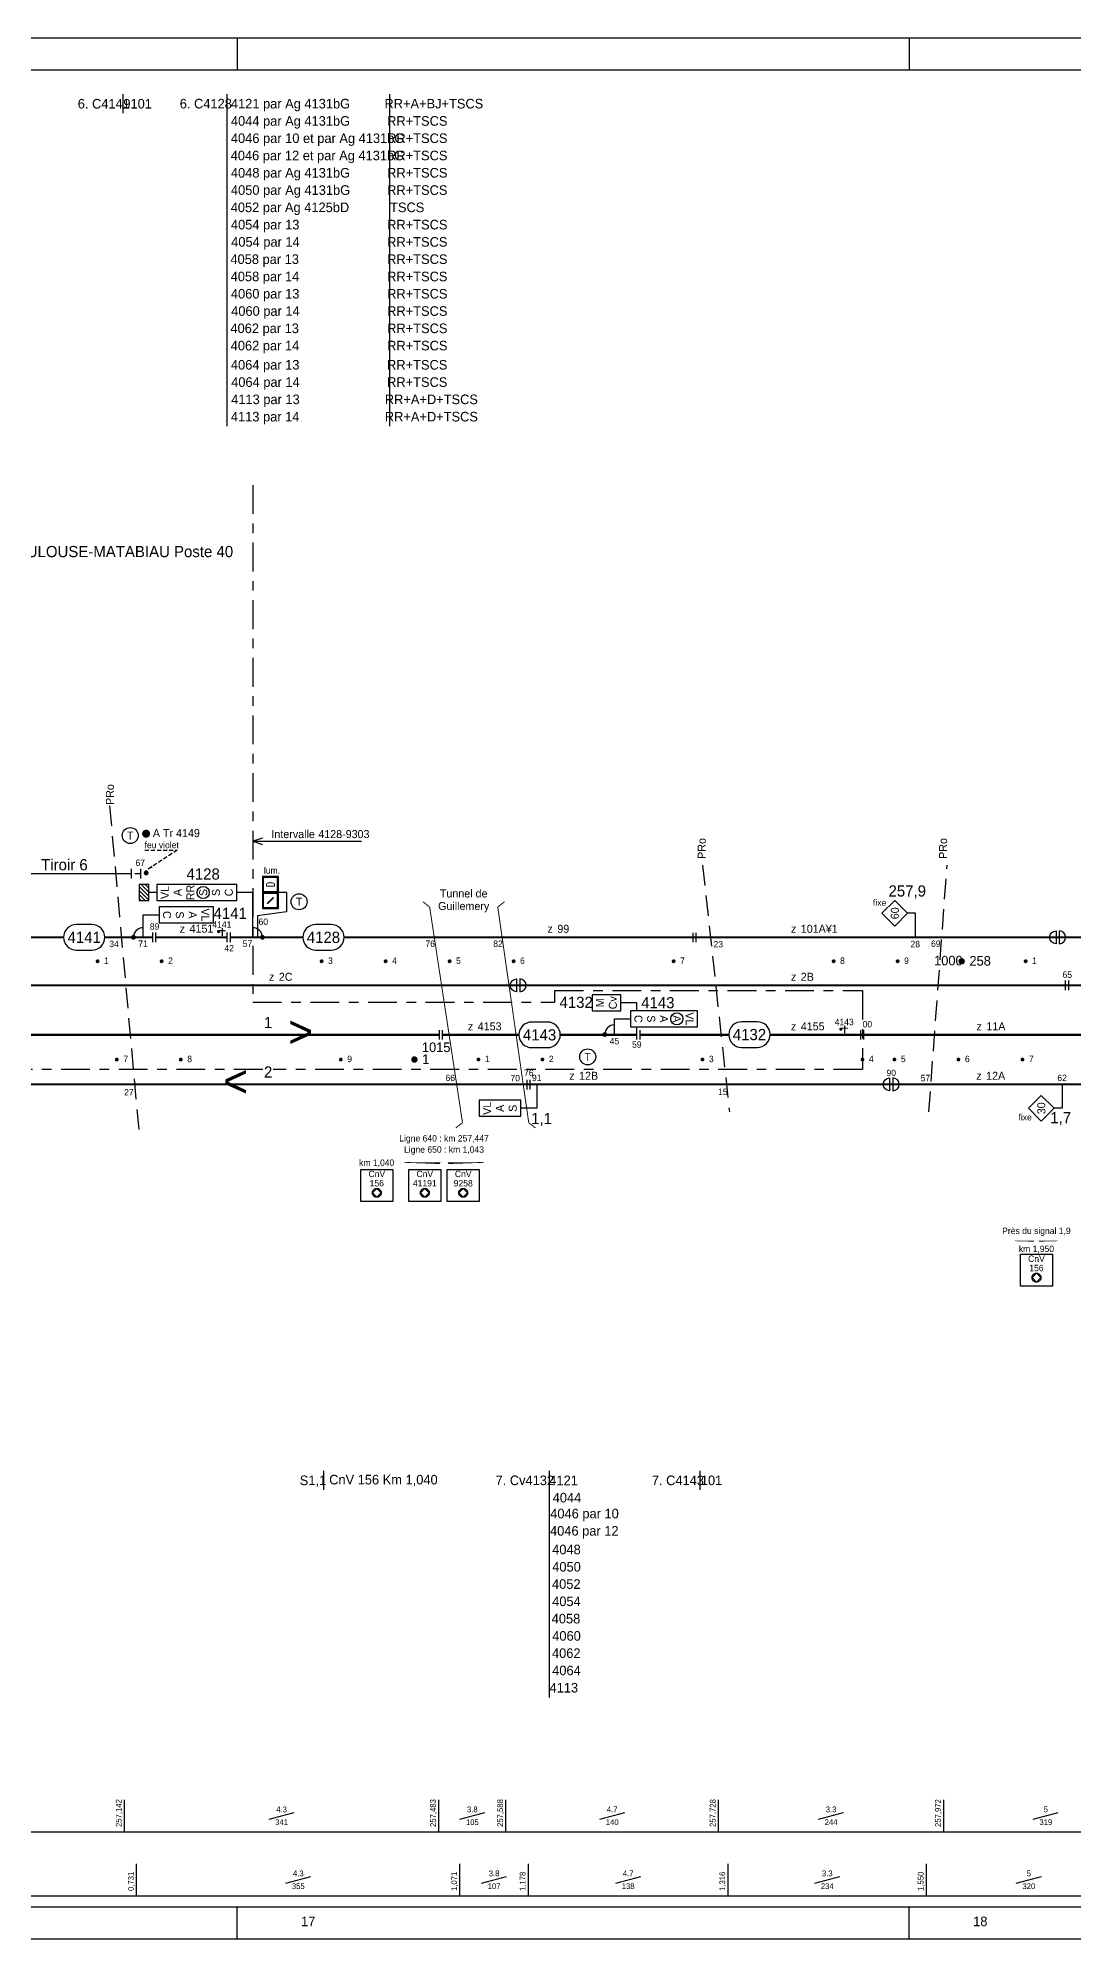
# Model space of a CAD drawing. Header units: metres. Extents: x 0 to 4410, y 0 to 594.
# Drawn here: x 3298 to 3622, y 0 to 594 of the extents above; entities that cross this region are included whole.
import ezdxf
from ezdxf.enums import TextEntityAlignment as Align

# ---------------------------------------------------------------- set-up
doc = ezdxf.new("R2010")
doc.units = ezdxf.units.M
for name, pattern in [('AXES', [36, 18, -6, 6, -6]), ('CACHE', [9.525, 6.35, -3.175]), ('CACHE2', [4.7625, 3.175, -1.5875]), ('CONTINU', [5000, 5000, 0])]:
    doc.linetypes.add(name, pattern=pattern)
doc.layers.add('ATTRIBUTS', color=7, linetype='CONTINU')
doc.layers.add('PT', color=7, linetype='Continuous')
doc.styles.add('es_norme', font='es_isocp.shx')
doc.styles.add('iso', font='es_isocp.shx')
doc.styles.add('ISO8C1', font='es_isocp.shx')
doc.styles.add('SIMPLEX', font='simplex', dxfattribs={"width": 0.7})

# ---------------------------------------------------------------- blocks, each defined once
blk = doc.blocks.new('TIVD')
at = {"linetype": 'Continuous'}
for p, q in [((-4, 6.5), (0, 10.5)), ((0, 2.5), (-4, 6.5)), ((0, 10.5), (4, 6.5)), ((4, 6.5), (0, 2.5)), ((0, 0), (0, 2.5))]:
    blk.add_line(p, q, dxfattribs=at)
at = {"linetype": 'Continuous', "style": 'SIMPLEX', "width": 0.7}
blk.add_attdef('OOO', text='', height=2.5, dxfattribs=at).set_placement((0, 6.5), align=Align.MIDDLE)
blk = doc.blocks.new('HM')
at = {"const_width": 0.6}
blk.add_lwpolyline([(-0.3, 0, 1), (0.3, 0, 1)], format="xyb", close=True, dxfattribs=at)
at = {"color": 7, "linetype": 'Continuous', "style": 'es_norme', "flags": 1}
blk.add_attdef('KI', (2.01, 1.77), '', height=2, dxfattribs=at)
at = {"linetype": 'Continuous', "style": 'es_norme'}
blk.add_attdef('HM', (2.02, -0.81), '', height=2, dxfattribs=at)
blk = doc.blocks.new('KILOM')
at = {"const_width": 1}
blk.add_lwpolyline([(-0.5, 0, 1), (0.5, 0, 1)], format="xyb", close=True, dxfattribs=at)
at = {"color": 7, "linetype": 'Continuous', "style": 'es_norme'}
blk.add_attdef('KM', (2.43, -1.35), '', height=3, dxfattribs=at)
at = {"layer": 'ATTRIBUTS', "linetype": 'Continuous', "style": 'es_norme'}
blk.add_attdef('KDREEL', (2.34, 2.34), '', height=3, dxfattribs=at)
blk = doc.blocks.new('nzone')
at = {"style": 'es_norme'}
blk.add_text('z', height=2.5, dxfattribs=at).set_placement((-1.78, 1.41))
blk.add_attdef('ZONE', (1.31, 1.41), '', height=2.5, dxfattribs=at)
blk = doc.blocks.new('LUM')
at = {"linetype": 'CACHE', "style": 'ISO8C1'}
blk.add_text('lum.', height=2, dxfattribs=at).set_placement((0, 0))
blk = doc.blocks.new('TEL')
blk.add_circle((0, 0), 2.5)
at = {"linetype": 'Continuous', "style": 'ISO8C1'}
blk.add_attdef('TEXTEG', text='', height=2.5, dxfattribs=at).set_placement((-4, -1), align=Align.RIGHT)
at = {"style": 'ISO8C1'}
blk.add_attdef('OO', text='', height=2.5, dxfattribs=at).set_placement((0, 0), align=Align.MIDDLE)
at = {"linetype": 'Continuous', "style": 'ISO8C1'}
blk.add_attdef('TEXTED', (4, -1), '', height=2.5, dxfattribs=at)
blk = doc.blocks.new('*X20')
at = {"color": 0, "linetype": 'Continuous'}
for p, q in [((200.5, 65.62), (202.38, 67.5)), ((200.5, 66.86), (201.14, 67.5)), ((200.62, 64.5), (203.62, 67.5)), ((201.86, 64.5), (204.86, 67.5)), ((203.09, 64.5), (205.5, 66.91)), ((204.33, 64.5), (205.5, 65.67))]:
    blk.add_line(p, q, dxfattribs=at)
blk = doc.blocks.new('BJ')
at = {"linetype": 'Continuous'}
for p, q in [((2.5, 5.5), (-2.5, 5.5)), ((-2.5, 5.5), (-2.5, 2.5)), ((-2.5, 2.5), (0, 2.5)), ((0, 0), (0, 2.5)), ((0, 2.5), (2.5, 2.5)), ((2.5, 2.5), (2.5, 5.5))]:
    blk.add_line(p, q, dxfattribs=at)
blk.add_blockref('*X20', (-203, -62), dxfattribs=at)
blk = doc.blocks.new('no_voie')
at = {"layer": 'PT', "linetype": 'Continuous', "style": 'es_norme'}
blk.add_attdef('<', text='', height=10, dxfattribs=at).set_placement((-6.25, 1), align=Align.MIDDLE_RIGHT)
blk.add_attdef('V', text='', height=3.5, dxfattribs=at).set_placement((0, 2.09), align=Align.CENTER)
blk.add_attdef('>', text='', height=10, dxfattribs=at).set_placement((6.25, 1), align=Align.MIDDLE_LEFT)
blk = doc.blocks.new('FLSIG-DR')
at = {"linetype": 'Continuous'}
blk.add_lwpolyline([(2.12, -2.12, 0, 0.8, 0), (1.39, -1.39, 0, 0, 0), (0, 0, 0, 0, 0)], format="xyseb", dxfattribs=at)
blk = doc.blocks.new('DECLIV1')
blk.add_line((-3.91, -1.05), (3.91, 1.05))
at = {"linetype": 'CONTINU', "style": 'ISO8C1', "flags": 1}
blk.add_attdef('PK', text='', height=1.8, dxfattribs=at).set_placement((0, 6.39), align=Align.MIDDLE)
at = {"color": 0, "linetype": 'Continuous', "style": 'ISO8C1'}
for tag, p in [('DECLI', (0, 2)), ('DISTANCE', (0, -2))]:
    blk.add_attdef(tag, text='', height=1.8, dxfattribs=at).set_placement(p, align=Align.MIDDLE)
blk = doc.blocks.new('PDI_')
at = {"linetype": 'AXES'}
blk.add_line((0, 2.81), (0, 0.5), dxfattribs=at)
at = {"const_width": 0.5}
blk.add_lwpolyline([(-1.36, 1.78, 1), (-0.86, 1.78, 1)], format="xyb", close=True, dxfattribs=at)
blk.add_solid([(-1.11, 2.28), (0.89, 2.28), (-0.62, 1.88), (1.29, 1.88)])
at = {"style": 'ISO8C1'}
blk.add_attdef('XX', text='', height=2, dxfattribs=at).set_placement((-0.07, 4.25), align=Align.CENTER)
blk.add_attdef('TYPE', text='', height=2.5, dxfattribs=at).set_placement((-3.46, 1.11), align=Align.RIGHT)
blk = doc.blocks.new('*U144', base_point=(4269.34, 571.97))
at = {"color": 0, "linetype": 'Continuous'}
blk.add_line((4283.46, 576.47), (4283.46, 570.47), dxfattribs=at)
at = {"color": 0, "linetype": 'Continuous', "style": 'es_norme'}
blk.add_text('6. C4141', height=3, dxfattribs=at).set_placement((4269.34, 571.97))
blk.add_text('9101', height=3, dxfattribs=at).set_placement((4288.05, 573.47), align=Align.MIDDLE)
blk = doc.blocks.new('*U152', base_point=(4396.34, 141.81))
at = {"color": 0, "linetype": 'Continuous'}
blk.add_line((4413.07, 146.31), (4413.07, 75.51), dxfattribs=at)
at = {"color": 0, "linetype": 'Continuous', "style": 'es_norme'}
blk.add_text('7. Cv4132', height=3, dxfattribs=at).set_placement((4396.34, 141.81))
for s, p in [('4121', (4417.6, 143.31)), ('4044', (4418.65, 137.91)), ('4046 par 10', (4424.14, 132.51)), ('4046 par 12', (4424.07, 127.11)), ('4048', (4418.5, 121.71)), ('4050', (4418.52, 116.31)), ('4052', (4418.44, 110.91)), ('4054', (4418.5, 105.51)), ('4058', (4418.35, 100.11)), ('4060', (4418.52, 94.71)), ('4062', (4418.44, 89.31)), ('4064', (4418.5, 83.91)), ('4113', (4417.67, 78.51))]:
    blk.add_text(s, height=3, dxfattribs=at).set_placement(p, align=Align.MIDDLE)
blk = doc.blocks.new('*U153', base_point=(4445.18, 141.81))
at = {"color": 0, "linetype": 'Continuous'}
blk.add_line((4460.21, 146.31), (4460.21, 140.31), dxfattribs=at)
at = {"color": 0, "linetype": 'Continuous', "style": 'es_norme'}
blk.add_text('7. C4143', height=3, dxfattribs=at).set_placement((4445.18, 141.81))
blk.add_text('101', height=3, dxfattribs=at).set_placement((4463.84, 143.31), align=Align.MIDDLE)

msp = doc.modelspace()

# ---------------------------------------------------------------- linework, layer by layer
at = {"color": 0, "linetype": 'Continuous', "ltscale": 0.8}
for p, q in [((3360, 594), (3360, 584)), ((3570, 594), (3570, 584)), ((3360, 0), (3360, 10)), ((3570, 0), (3570, 10))]:
    msp.add_line(p, q, dxfattribs=at)
at = {"color": 0, "linetype": 'Continuous'}
for p, q in [((3356.823, 576.491), (3356.823, 494.891)), ((3407.668, 576.491), (3407.668, 494.891)), ((3356.823, 494.891), (3356.823, 472.691)), ((3407.646, 494.891), (3407.646, 472.691)), ((3367.907, 344), (3364.907, 343)), ((3364.907, 343), (3398.907, 343)), ((3364.907, 343), (3367.907, 342)), ((3294.043, 332.906), (3327.012, 332.906)), ((3327.012, 331.411), (3327.012, 334.411)), ((3327.012, 331.411), (3327.012, 334.411)), ((3328.012, 332.906), (3329.807, 332.906)), ((3328.012, 332.906), (3329.807, 332.906)), ((3329.807, 334.433), (3329.807, 331.379)), ((3329.807, 334.433), (3329.807, 331.379)), ((3329.807, 334.433), (3329.807, 331.379)), ((3372.907, 332), (3367.907, 332)), ((3367.907, 332), (3367.907, 327)), ((3367.907, 327), (3372.907, 327)), ((3372.907, 329.5), (3372.907, 332)), ((3372.907, 327), (3372.907, 329.5)), ((3375.407, 327), (3372.907, 327)), ((3333.654, 311.5), (3333.654, 314.5)), ((3334.654, 311.5), (3334.654, 314.5)), ((3356.897, 311.5), (3356.897, 314.5)), ((3357.897, 311.5), (3357.897, 314.5)), ((3502.495, 311.429), (3502.495, 314.429)), ((3503.495, 311.429), (3503.495, 314.429)), ((3618.907, 296.5), (3618.907, 299.5)), ((3619.907, 296.5), (3619.907, 299.5)), ((3423.202, 281.031), (3423.202, 284.031)), ((3424.202, 281.031), (3424.202, 284.031)), ((3484.907, 281.024), (3484.907, 284.024)), ((3485.907, 281.024), (3485.907, 284.024)), ((3554.862, 281.024), (3554.862, 284.024)), ((3555.862, 281.024), (3555.862, 284.024)), ((3450.607, 265.471), (3450.607, 268.471)), ((3451.607, 265.471), (3451.607, 268.471)), ((3617.807, 267.065), (3617.807, 259.565)), ((3387.008, 146.307), (3387.008, 140.307)), ((3324.807, 33.5), (3324.807, 43.5)), ((3423.007, 33.5), (3423.007, 43.5)), ((3444.007, 33.5), (3444.007, 43.5)), ((3510.407, 33.5), (3510.407, 43.5)), ((3580.807, 33.5), (3580.807, 43.5)), ((2559.917, 33.5), (3794.417, 33.5)), ((3328.607, 13.5), (3328.607, 23.5)), ((3429.607, 13.5), (3429.607, 23.5)), ((3451.007, 13.5), (3451.007, 23.5)), ((3513.407, 13.5), (3513.407, 23.5)), ((3575.407, 13.5), (3575.407, 23.5)), ((3051.407, 13.5), (3794.607, 13.5))]:
    msp.add_line(p, q, dxfattribs=at)
at = {"color": 0, "linetype": 'CACHE'}
msp.add_line((3320.137, 354.102), (3329.419, 250.961), dxfattribs=at)
at = {"color": 0, "linetype": 'CACHE', "ltscale": 0.2}
for p, q in [((3331.158, 340.188), (3341.268, 340.188)), ((3341.268, 340.188), (3332.069, 334.201))]:
    msp.add_line(p, q, dxfattribs=at)
at = {"color": 0, "linetype": 'AXES'}
msp.add_line((3329.807, 332.906), (3329.607, 332.906), dxfattribs=at)
msp.add_line((3329.807, 332.906), (3329.607, 332.906), dxfattribs=at)
at = {"color": 0, "linetype": 'CONTINU'}
for p, q in [((3367.907, 327), (3367.907, 322)), ((3372.907, 327), (3367.907, 327)), ((3372.907, 324.5), (3372.907, 327)), ((3367.907, 322), (3372.907, 322)), ((3372.907, 322), (3372.907, 324.5))]:
    msp.add_line(p, q, dxfattribs=at)
at = {"color": 0}
for p, q in [((3398.654, 240.456), (3408.654, 240.456)), ((3398.654, 230.456), (3398.654, 240.456)), ((3408.654, 240.456), (3408.654, 230.456)), ((3413.654, 240.456), (3423.654, 240.456)), ((3413.654, 230.456), (3413.654, 240.456)), ((3423.654, 240.456), (3423.654, 230.456)), ((3425.654, 240.456), (3435.654, 240.456)), ((3425.654, 230.456), (3425.654, 240.456)), ((3435.654, 240.456), (3435.654, 230.456)), ((3408.654, 230.456), (3398.654, 230.456)), ((3423.654, 230.456), (3413.654, 230.456)), ((3435.654, 230.456), (3425.654, 230.456)), ((3604.782, 213.964), (3614.782, 213.964)), ((3604.782, 203.964), (3604.782, 213.964)), ((3614.782, 213.964), (3614.782, 203.964)), ((3614.782, 203.964), (3604.782, 203.964))]:
    msp.add_line(p, q, dxfattribs=at)
at = {"color": 0, "linetype": 'Continuous', "ltscale": 0.8}
for points in [[(0, 0), (4410, 0), (4410, 594), (0, 594)], [(10, 10), (4400, 10), (4400, 584), (10, 584)]]:
    msp.add_lwpolyline(points, close=True, dxfattribs=at)
at = {"color": 0, "linetype": 'AXES', "ltscale": 0.5}
for points in [[(3364.907, 454.314), (3364.907, 292.687), (3459.256, 292.687), (3459.256, 296.333), (3555.375, 296.333), (3555.375, 271.68), (3371.3, 271.68)], [(3368.022, 271.68), (3155.411, 271.68), (3155.411, 268.018)]]:
    msp.add_lwpolyline(points, dxfattribs=at)
at = {"color": 0}
for points, const_width in [([(3330.94, 345.378, 1), (3332.19, 345.378, 1)], 1.25), ([(3331.19, 333.069, 1), (3331.99, 333.069, 1)], 0.7)]:
    msp.add_lwpolyline(points, format="xyb", close=True, dxfattribs=dict(at, const_width=const_width))
at = {"color": 0, "linetype": 'CACHE'}
msp.add_lwpolyline([(3332.069, 334.201, 0, 0.7, 0), (3333.425, 335.093, 0.7, 0.7, 0)], format="xyseb", dxfattribs=at)
for points in [[(3505.464, 335.506), (3513.844, 258.444)], [(3576.168, 258.444), (3581.879, 335.506)]]:
    msp.add_lwpolyline(points, dxfattribs=at)
at = {"color": 0, "linetype": 'Continuous'}
for points in [[(3359.907, 329.5), (3334.907, 329.5), (3334.907, 324.5), (3359.907, 324.5)], [(3335.607, 317.5), (3352.607, 317.5), (3352.607, 322.5), (3335.607, 322.5)], [(3479.907, 295.024), (3470.907, 295.024), (3470.907, 290.024), (3479.907, 290.024)], [(3482.907, 285.024), (3503.907, 285.024), (3503.907, 290.024), (3482.907, 290.024)], [(3448.627, 262.065), (3435.627, 262.065), (3435.627, 257.065), (3448.627, 257.065)]]:
    msp.add_lwpolyline(points, close=True, dxfattribs=at)
for points in [[(3364.907, 313), (3364.907, 327), (3359.907, 327)], [(3375.407, 327), (3375.407, 321), (3366.407, 319.655), (3366.407, 313)], [(3330.607, 313), (3330.607, 320), (3335.607, 320)], [(3572.011, 313), (3572.011, 320.5), (3572.011, 320.5)], [(3484.907, 290.024), (3484.907, 292.524), (3479.907, 292.524)], [(3477.907, 282.524), (3477.907, 287.524), (3482.907, 287.524)], [(3484.907, 282.524), (3484.907, 285.024)], [(3453.627, 267.065), (3453.627, 259.565), (3448.627, 259.565)]]:
    msp.add_lwpolyline(points, dxfattribs=at)
at = {"color": 0, "linetype": 'CONTINU', "const_width": 0.5}
msp.add_lwpolyline([(3371.407, 325.5), (3369.407, 323.5)], dxfattribs=at)
at = {"color": 0, "linetype": 'Continuous', "const_width": 0.3}
for points in [[(3418.058, 324.107), (3420.165, 322.459)], [(3420.165, 322.459), (3430.434, 255.072)], [(3443.554, 324.107), (3441.448, 322.459)], [(3441.448, 322.459), (3451.13, 255.072)], [(3430.434, 255.072), (3428.327, 253.425)], [(3451.13, 255.072), (3453.237, 253.425)]]:
    msp.add_lwpolyline(points, dxfattribs=at)
at = {"color": 0, "linetype": 'Continuous'}
for points, format in [([(3309.785, 309), (3314.647, 309, 1), (3314.647, 317), (3309.785, 317, 1), (3309.785, 309, 1)], "xyb"), ([(3384.544, 309), (3389.405, 309, 1), (3389.405, 317), (3384.544, 317, 1), (3384.544, 309, 1)], "xyb"), ([(3452.058, 278.524), (3456.982, 278.524, 1), (3456.982, 286.524), (3452.058, 286.524, 1), (3452.058, 278.524, 1)], "xyb"), ([(3517.639, 278.605), (3522.564, 278.605, 1), (3522.564, 286.605), (3517.639, 286.605, 1), (3517.639, 278.605, 1)], "xyb"), ([(3410.945, 240.489, 0, 0, 0), (3412.194, 242.653, 0.2, 0.5, 0), (3423.435, 242.403, 0, 0, 0), (3424.684, 244.566, 0, 0, 0), (3425.933, 242.403, 0.5, 0.2, 0), (3437.173, 242.653, 0, 0, 0), (3438.422, 240.489, 0, 0, 0)], "xyseb"), ([(3602.416, 216.861, 0, 0, 0), (3603.166, 218.16, 0.2, 0.265, 0), (3609.032, 218.028, 0, 0, 0), (3609.782, 219.327, 0, 0, 0), (3610.532, 218.028, 0.265, 0.2, 0), (3616.398, 218.16, 0, 0, 0), (3617.148, 216.861, 0, 0, 0)], "xyseb")]:
    msp.add_lwpolyline(points, format=format, dxfattribs=at)
for points in [[(3615.907, 311, -1), (3615.907, 315)], [(3616.907, 311, 1), (3616.907, 315)], [(3447.331, 296, -1), (3447.331, 300)], [(3448.331, 296, 1), (3448.331, 300)], [(3563.907, 265.065, -1), (3563.907, 269.065)], [(3564.907, 265.065, 1), (3564.907, 269.065)]]:
    msp.add_lwpolyline(points, format="xyb", close=True, dxfattribs=at)
at = {"color": 0, "const_width": 0.7}
for points in [[(3294.043, 313), (3305.785, 313)], [(3318.647, 313), (3333.654, 313)], [(3334.654, 313), (3356.897, 313)], [(3357.897, 313), (3380.544, 313)], [(3393.405, 313), (3421.607, 313)], [(3442.807, 313), (3623.859, 313)], [(3294.69, 298), (3391.806, 298)], [(3391.806, 298), (3423.893, 298)], [(3444.962, 298), (3623.846, 298)], [(3249.193, 282.524), (3423.202, 282.524)], [(3424.202, 282.531), (3426.251, 282.524)], [(3460.977, 282.524), (3484.907, 282.524)], [(3485.907, 282.524), (3513.64, 282.524)], [(3526.563, 282.524), (3623.855, 282.524)], [(3246.429, 267.065), (3428.607, 267.065)], [(3449.407, 267.065), (3678.364, 267.065)]]:
    msp.add_lwpolyline(points, dxfattribs=at)
at = {"color": 0, "linetype": 'Continuous', "const_width": 0.75}
for points in [[(3327.232, 313, 1), (3327.982, 313, 1)], [(3367.532, 313, 1), (3368.282, 313, 1)], [(3474.532, 282.625, 1), (3475.282, 282.625, 1)]]:
    msp.add_lwpolyline(points, format="xyb", close=True, dxfattribs=at)
at = {"color": 0, "linetype": 'CACHE2', "const_width": 0.7}
for points in [[(3421.607, 313), (3442.807, 313)], [(3423.893, 298), (3444.962, 298)], [(3426.251, 282.524), (3448.061, 282.524)], [(3428.607, 267.065), (3449.407, 267.065)]]:
    msp.add_lwpolyline(points, dxfattribs=at)
at = {"color": 0, "linetype": 'CONTINU'}
for points in [[(3405.04, 233.173), (3403.636, 234.542), (3402.268, 233.138), (3403.671, 231.769)], [(3420.04, 233.173), (3418.636, 234.542), (3417.268, 233.138), (3418.671, 231.769)], [(3432.04, 233.173), (3430.636, 234.542), (3429.268, 233.138), (3430.671, 231.769)], [(3611.168, 206.682), (3609.764, 208.05), (3608.396, 206.647), (3609.799, 205.278)]]:
    msp.add_lwpolyline(points, close=True, dxfattribs=at)
at = {"color": 0}
msp.add_circle((3326.593, 344.796), 2.5, dxfattribs=at)
at = {"color": 0, "linetype": 'Continuous'}
for centre in [(3349.407, 327), (3497.407, 287.524)]:
    msp.add_circle(centre, 1.9, dxfattribs=at)
at = {"color": 0, "linetype": 'CONTINU'}
for centre in [(3403.654, 233.156), (3418.654, 233.156), (3430.654, 233.156), (3609.782, 206.664)]:
    msp.add_circle(centre, 1.386, dxfattribs=at)
at = {"color": 0, "linetype": 'Continuous'}
for centre, start, end in [((3330.607, 313), 90, 180), ((3364.907, 313), 0, 90), ((3477.907, 282.625), 90, 180)]:
    msp.add_arc(centre, 3, start, end, dxfattribs=at)
at = {"color": 0}
for major_axis in [(0, 0.6), (0, -0.6)]:
    msp.add_ellipse((3331.59, 333.183), major_axis=major_axis, ratio=0.6666667, start_param=4.712389, end_param=7.8539816, dxfattribs=at)
at = {"color": 0, "linetype": 'Continuous'}
for points in [[(3367.907, 327), (3367.907, 332), (3368.407, 327.5), (3368.407, 331.5)], [(3367.907, 332), (3372.907, 332), (3368.407, 331.5), (3372.407, 331.5)], [(3372.907, 327), (3367.907, 327), (3372.407, 327.5), (3368.407, 327.5)], [(3372.907, 332), (3372.907, 327), (3372.407, 331.5), (3372.407, 327.5)]]:
    msp.add_solid(points, dxfattribs=at)
at = {"color": 0, "linetype": 'CONTINU'}
for points in [[(3367.907, 327), (3372.907, 327), (3368.407, 326.5), (3372.407, 326.5)], [(3367.907, 322), (3367.907, 327), (3368.407, 322.5), (3368.407, 326.5)], [(3372.907, 327), (3372.907, 322), (3372.407, 326.5), (3372.407, 322.5)], [(3372.907, 322), (3367.907, 322), (3372.407, 322.5), (3368.407, 322.5)]]:
    msp.add_solid(points, dxfattribs=at)

# ---------------------------------------------------------------- block references
at = {"color": 0, "linetype": 'Continuous'}
for name, p in [('*U144', (3310.212, 571.967)), ('LUM', (3368.37, 332.91)), ('FLSIG-DR', (3479.907, 292.524)), ('*U152', (3440.761, 141.807)), ('*U153', (3489.6, 141.807))]:
    msp.add_blockref(name, p, dxfattribs=at)
for name, p, rotation in [('BJ', (3334.907, 327), 90), ('FLSIG-DR', (3482.907, 287.524), 270)]:
    msp.add_blockref(name, p, dxfattribs=dict(at, rotation=rotation))
for name, p, values in [('TEL', (3379.36, 324.118), {'OO': 'T'}), ('nzone', (3343.837, 313.036), {'ZONE': '4151'}), ('nzone', (3458.754, 313), {'ZONE': '99'}), ('nzone', (3534.837, 313), {'ZONE': '101A¥1'}), ('nzone', (3371.729, 298), {'ZONE': '2C'}), ('nzone', (3534.837, 298), {'ZONE': '2B'}), ('no_voie', (3369.689, 282.524), {'V': '1', '>': '>'}), ('nzone', (3433.884, 282.524), {'ZONE': '4153'}), ('nzone', (3534.837, 282.524), {'ZONE': '4155'}), ('nzone', (3592.831, 282.524), {'ZONE': '11A'}), ('TEL', (3469.546, 275.642), {'OO': 'T'}), ('no_voie', (3369.689, 267.065), {'V': '2', '<': '<'}), ('nzone', (3465.554, 267.065), {'ZONE': '12B'}), ('nzone', (3592.75, 267.065), {'ZONE': '12A'}), ('DECLIV1', (3373.907, 38.5), {'DECLI': '4.3', 'DISTANCE': '341'}), ('DECLIV1', (3433.507, 38.5), {'DECLI': '3.8', 'DISTANCE': '105'}), ('DECLIV1', (3477.207, 38.5), {'DECLI': '4.7', 'DISTANCE': '140'}), ('DECLIV1', (3545.607, 38.5), {'DECLI': '3.3', 'DISTANCE': '244'}), ('DECLIV1', (3612.707, 38.5), {'DECLI': '5', 'DISTANCE': '319'}), ('DECLIV1', (3379.107, 18.5), {'DECLI': '4.3', 'DISTANCE': '355'}), ('DECLIV1', (3440.307, 18.5), {'DECLI': '3.8', 'DISTANCE': '107'}), ('DECLIV1', (3482.207, 18.5), {'DECLI': '4.7', 'DISTANCE': '138'}), ('DECLIV1', (3544.407, 18.5), {'DECLI': '3.3', 'DISTANCE': '234'}), ('DECLIV1', (3607.407, 18.5), {'DECLI': '5', 'DISTANCE': '320'})]:
    msp.add_blockref(name, p, dxfattribs=at).add_auto_attribs(values)
ref = msp.add_blockref('TIVD', (3572.011, 320.5), dxfattribs=dict(at, rotation=90))
ref.add_attrib('OOO', '60', dxfattribs={"linetype": 'CONTINU', "height": 2.5, "rotation": 90, "style": 'es_norme'}).set_placement((3565.511, 320.5), align=Align.MIDDLE)
at = {"color": 0, "linetype": 'AXES'}
ref = msp.add_blockref('PDI_', (3355.306, 313), dxfattribs=at)
ref.add_attrib('XX', '4141', dxfattribs={"height": 2, "style": 'ISO8C1'}).set_placement((3355.24, 316.005), align=Align.CENTER)
at = {"color": 0}
for p, values in [((3316.411, 305.5), {'HM': '1'}), ((3336.411, 305.5), {'HM': '2'}), ((3386.411, 305.5), {'HM': '3'}), ((3406.411, 305.5), {'HM': '4'}), ((3426.411, 305.5), {'HM': '5'}), ((3446.411, 305.5), {'HM': '6'}), ((3496.411, 305.5), {'HM': '7'}), ((3546.411, 305.5), {'HM': '8'}), ((3566.411, 305.5), {'HM': '9'}), ((3606.411, 305.5), {'HM': '1'}), ((3322.407, 274.794), {'HM': '7'}), ((3342.407, 274.794), {'HM': '8'}), ((3392.407, 274.794), {'HM': '9'}), ((3435.407, 274.794), {'HM': '1'}), ((3455.407, 274.794), {'HM': '2'}), ((3505.407, 274.794), {'HM': '3'}), ((3555.407, 274.794), {'HM': '4'}), ((3565.407, 274.794), {'HM': '5'}), ((3585.407, 274.794), {'HM': '6'}), ((3605.407, 274.794), {'HM': '7'})]:
    msp.add_blockref('HM', p, dxfattribs=at).add_auto_attribs(values)
ref = msp.add_blockref('KILOM', (3586.411, 305.5))
ref.add_attrib('KDREEL', '1000', (3577.805, 304.233), dxfattribs={"layer": 'ATTRIBUTS', "linetype": 'Continuous', "height": 3, "style": 'es_norme'})
ref.add_attrib('KM', '258', (3588.84, 304.15), dxfattribs={"color": 7, "linetype": 'Continuous', "height": 3, "style": 'es_norme'})
at = {"color": 0, "linetype": 'AXES'}
ref = msp.add_blockref('PDI_', (3549.772, 282.524), dxfattribs=at)
ref.add_attrib('XX', '4143', dxfattribs={"height": 2, "style": 'ISO8C1'}).set_placement((3549.705, 285.53), align=Align.CENTER)
msp.add_blockref('KILOM', (3415.407, 274.794)).add_auto_attribs({'KDREEL': '1015', 'KM': '1'})
at = {"color": 0, "linetype": 'Continuous'}
ref = msp.add_blockref('TIVD', (3617.807, 259.565), dxfattribs=dict(at, rotation=90))
ref.add_attrib('OOO', '30', dxfattribs={"linetype": 'CONTINU', "height": 2.5, "rotation": 90, "style": 'es_norme'}).set_placement((3611.307, 259.565), align=Align.MIDDLE)

# ---------------------------------------------------------------- texts
for s, height, style, p in [('6. C4128', 3, 'es_norme', (3342.085, 571.991)), ('Intervalle', 2.5, 'iso', (3370.727, 344)), ('4128-9303', 2.5, 'iso', (3385.388, 344)), ('Tiroir 6', 3.5, 'es_norme', (3298.75, 333.918)), ('S1,1', 3, 'es_norme', (3379.577, 141.807))]:
    msp.add_text(s, height=height, dxfattribs=dict(at, style=style)).set_placement(p)
at = {"color": 0, "linetype": 'Continuous', "style": 'es_norme'}
for s, p in [('4121 par Ag 4131bG', (3358.062, 573.491)), ('4044 par Ag 4131bG', (3358.062, 568.091)), ('4046 par 10 et par Ag 4131bG', (3358.062, 562.691)), ('4046 par 12 et par Ag 4131bG', (3357.991, 557.291)), ('4048 par Ag 4131bG', (3358.062, 551.891)), ('4050 par Ag 4131bG', (3358.073, 546.491)), ('4052 par Ag 4125bD', (3358.002, 541.091)), ('4054 par 13', (3358.062, 535.691)), ('4054 par 14', (3358.15, 530.291)), ('4058 par 13', (3357.912, 524.891)), ('4058 par 14', (3358, 519.491)), ('4060 par 13', (3358.062, 514.091)), ('4060 par 14', (3358.15, 508.691)), ('4062 par 13', (3357.912, 503.291)), ('4062 par 14', (3358, 497.891)), ('4064 par 13', (3358.062, 491.891)), ('4064 par 14', (3358.15, 486.491)), ('4113 par 13', (3358.15, 481.091)), ('4113 par 14', (3358.062, 475.691)), ('CnV 156 Km 1,040', (3388.776, 143.535))]:
    msp.add_text(s, height=3, dxfattribs=at).set_placement(p, align=Align.MIDDLE_LEFT)
for s, height, p in [('RR+A+BJ+TSCS', 3, (3421.483, 573.491)), ('RR+TSCS', 3, (3416.308, 568.091)), ('RR+TSCS', 3, (3416.308, 562.691)), ('RR+TSCS', 3, (3416.308, 557.291)), ('RR+TSCS', 3, (3416.308, 551.891)), ('RR+TSCS', 3, (3416.308, 546.491)), ('TSCS', 3, (3413.158, 541.091)), ('RR+TSCS', 3, (3416.308, 535.691)), ('RR+TSCS', 3, (3416.308, 530.291)), ('RR+TSCS', 3, (3416.308, 524.891)), ('RR+TSCS', 3, (3416.308, 519.491)), ('RR+TSCS', 3, (3416.308, 514.091)), ('RR+TSCS', 3, (3416.308, 508.691)), ('RR+TSCS', 3, (3416.308, 503.291)), ('RR+TSCS', 3, (3416.308, 497.891)), ('RR+TSCS', 3, (3416.285, 491.891)), ('RR+TSCS', 3, (3416.285, 486.491)), ('RR+A+D+TSCS', 3, (3420.71, 481.091)), ('RR+A+D+TSCS', 3, (3420.71, 475.691)), ('Tunnel de', 2.5, (3430.806, 326.745)), ('Guillemery', 2.5, (3430.806, 322.459)), ('60', 2, (3368.192, 317.878)), ('4141', 3.5, (3312.216, 313)), ('71', 2, (3330.607, 311)), ('71', 2, (3330.607, 311)), ('57', 2, (3363.252, 311)), ('4128', 3.5, (3386.975, 313)), ('69', 2, (3578.321, 311)), ('4143', 3.5, (3454.52, 282.524)), ('45', 2, (3477.907, 280.524)), ('59', 2, (3484.907, 279.496)), ('4132', 3.5, (3520.102, 282.605)), ('91', 2, (3453.627, 269.065)), ('57', 2, (3575.083, 269.009)), ('62', 2, (3617.807, 269.065)), ('15', 2, (3511.78, 264.7))]:
    msp.add_text(s, height=height, dxfattribs=at).set_placement(p, align=Align.MIDDLE)
msp.add_text("Zone d'action de TOULOUSE-MATABIAU Poste 40", height=3.5, dxfattribs=at).set_placement((3358.769, 431.783), align=Align.RIGHT)
at = {"color": 0, "style": 'es_norme'}
for p in [(3321.486, 354.351), (3506.421, 337.508), (3581.828, 337.508)]:
    msp.add_text('PRo', height=2.5, rotation=90, dxfattribs=at).set_placement(p)
at = {"color": 0, "linetype": 'Continuous', "style": 'es_norme'}
for s, height, p in [('T', 2.5, (3326.593, 344.796)), ('fixe', 2, (3560.776, 323.841)), ('76', 2, (3420.339, 311)), ('82', 2, (3441.539, 311)), ('28', 2, (3571.907, 310.896)), ('66', 2, (3426.602, 269.074)), ('70', 2, (3446.901, 269.007)), ('fixe', 2, (3606.256, 256.767))]:
    msp.add_text(s, height=height, dxfattribs=at).set_placement(p, align=Align.MIDDLE_CENTER)
at = {"color": 0}
for s, height, style, p in [('A Tr 4149', 2.5, 'ISO8C1', (3341.014, 344.315)), ('67', 2, 'es_norme', (3329.738, 335.296)), ('Ligne 640 : km 257,447', 2, 'es_norme', (3424.658, 249.189)), ('km 1,040', 2, 'es_norme', (3403.628, 241.579)), ('Ligne 650 : km 1,043', 2, 'es_norme', (3424.658, 245.689)), ('CnV', 2, 'es_norme', (3403.654, 238.067)), ('CnV', 2, 'es_norme', (3418.654, 238.067)), ('CnV', 2, 'es_norme', (3430.654, 238.067)), ('Près du signal 1,9', 2, 'es_norme', (3609.782, 220.267)), ('km 1,950', 2, 'es_norme', (3609.782, 214.654)), ('CnV', 2, 'es_norme', (3609.782, 211.575))]:
    msp.add_text(s, height=height, dxfattribs=dict(at, style=style)).set_placement(p, align=Align.CENTER)
at = {"color": 0, "style": 'es_norme'}
for s, p in [('feu violet', (3336.445, 341.841)), ('89', (3334.207, 316.368)), ('42', (3357.506, 309.575))]:
    msp.add_text(s, height=2, dxfattribs=at).set_placement(p, align=Align.MIDDLE_CENTER)
at = {"color": 0, "linetype": 'Continuous', "lineweight": 50, "style": 'es_norme'}
for s, p in [('4128', (3349.395, 332.783)), ('4141', (3357.845, 320.476)), ('4132', (3465.958, 292.682)), ('4143', (3491.47, 292.573)), ('1,1', (3455.13, 256.068))]:
    msp.add_text(s, height=3.5, dxfattribs=at).set_placement(p, align=Align.MIDDLE)
at = {"color": 0, "linetype": 'Continuous', "style": 'es_norme'}
for s, rotation, p in [('VL', 90, (3337.407, 327)), ('A', 90, (3341.407, 327)), ('RR', 90, (3345.407, 327)), ('S', 90, (3349.407, 327)), ('S', 90, (3353.407, 327)), ('C', 90, (3357.407, 327)), ('C', 270, (3338.107, 320)), ('S', 270, (3342.107, 320)), ('A', 270, (3346.107, 320)), ('VL', 270, (3350.107, 320)), ('M', 90, (3473.407, 292.524)), ('Cv', 90, (3477.407, 292.524)), ('C', 270, (3485.407, 287.524)), ('S', 270, (3489.407, 287.524)), ('A', 270, (3493.407, 287.524)), ('A', 270, (3497.407, 287.524)), ('VL', 270, (3501.407, 287.524)), ('VL', 90, (3438.127, 259.565)), ('A', 90, (3442.127, 259.565)), ('S', 90, (3446.127, 259.565))]:
    msp.add_text(s, height=2.5, rotation=rotation, dxfattribs=at).set_placement(p, align=Align.MIDDLE)
at = {"color": 0, "linetype": 'Continuous', "lineweight": 50, "style": 'es_norme'}
msp.add_text('257,9', height=3.5, dxfattribs=at).set_placement((3575.273, 327.485), align=Align.MIDDLE_RIGHT)
at = {"color": 0, "style": 'es_norme'}
for s, p in [('34', (3320.079, 309.923)), ('23', (3508.879, 309.851)), ('27', (3324.693, 263.58))]:
    msp.add_text(s, height=2, dxfattribs=at).set_placement(p)
at = {"color": 0, "linetype": 'Continuous', "style": 'es_norme'}
for s, p in [('65', (3619.419, 300.329)), ('00', (3556.96, 284.853)), ('76', (3451.135, 269.617)), ('90', (3564.4, 269.617))]:
    msp.add_text(s, height=2, dxfattribs=at).set_placement(p, align=Align.CENTER)
at = {"color": 0, "linetype": 'Continuous', "lineweight": 50, "style": 'es_norme'}
msp.add_text('1,7', height=3.5, dxfattribs=at).set_placement((3617.376, 256.648), align=Align.MIDDLE_CENTER)
at = {"color": 0, "linetype": 'CONTINU', "style": 'es_norme'}
for s, p in [('156', (3403.654, 235.15)), ('41191', (3418.654, 235.15)), ('9258', (3430.654, 235.15)), ('156', (3609.782, 208.659))]:
    msp.add_text(s, height=2, dxfattribs=at).set_placement(p, align=Align.CENTER)
at = {"color": 0, "linetype": 'Continuous', "style": 'es_norme'}
for s, p in [('257,142', (3323.007, 35)), ('257,483', (3421.207, 35)), ('257,588', (3442.207, 35)), ('257,728', (3508.607, 35)), ('257,972', (3579.007, 35)), ('0,731', (3326.807, 15)), ('1,071', (3427.807, 15)), ('1,178', (3449.207, 15)), ('1,316', (3511.607, 15)), ('1,550', (3573.607, 15))]:
    msp.add_text(s, height=1.8, rotation=90, dxfattribs=at).set_placement(p, align=Align.MIDDLE_LEFT)
at = {"color": 0, "linetype": 'Continuous', "ltscale": 0.8, "style": 'es_norme'}
for s, p in [('17', (3380, 4)), ('18', (3590, 4))]:
    msp.add_text(s, height=3, dxfattribs=at).set_placement(p)
at = {"color": 0, "linetype": 'Continuous', "style": 'SIMPLEX', "width": 0.7}
msp.add_attdef('D', text='', height=2.5, rotation=90, dxfattribs=at).set_placement((3370.407, 329.5), align=Align.MIDDLE)

doc.saveas('drawing.dxf')
